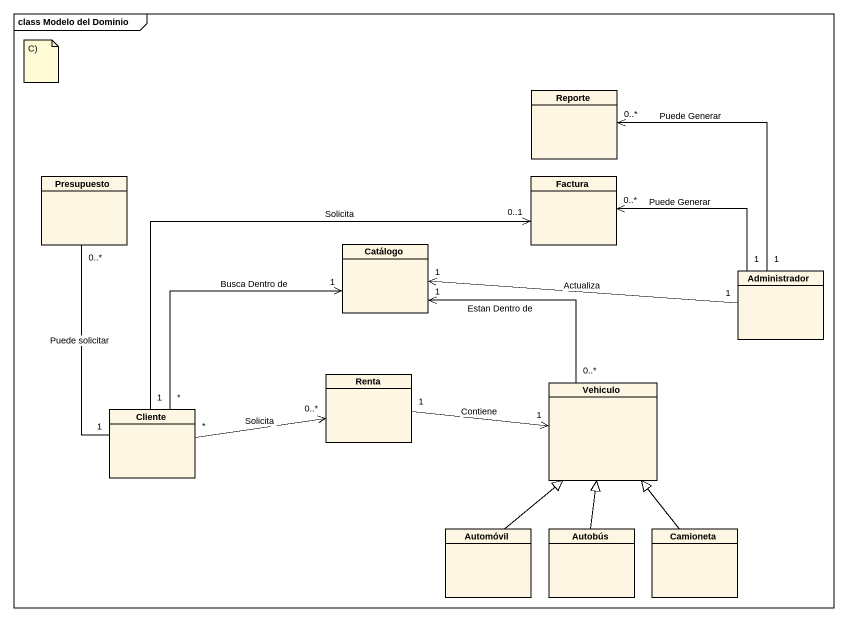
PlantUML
@startuml
mainframe class Modelo del Dominio
hide circle
hide empty members
class Reporte
class Presupuesto
class Factura
class Catálogo
class Administrador
class Renta
class Cliente
class Vehiculo
class Automóvil
class Autobús
class Camioneta
Administrador "1" -up-> "0..*" Reporte : Puede Generar
Administrador "1" -left-> "0..*" Factura : Puede Generar
Administrador "1" -left-> "1" Catálogo : Actualiza
Renta "1" -right-> "1" Vehiculo : Contiene
Cliente "1" -up- "0..*" Presupuesto : Puede solicitar
Cliente "1" -right-> "0..1" Factura : Solicita
Cliente "*" -up-> "1" Catálogo : Busca Dentro de
Cliente "*" -right-> "0..*" Renta : Solicita
Vehiculo "0..*" -up-> "1" Catálogo : Estan Dentro de
Automóvil -up-|> Vehiculo
Autobús -up-|> Vehiculo
Camioneta -up-|> Vehiculo
note as N1
  C)
end note
@enduml
